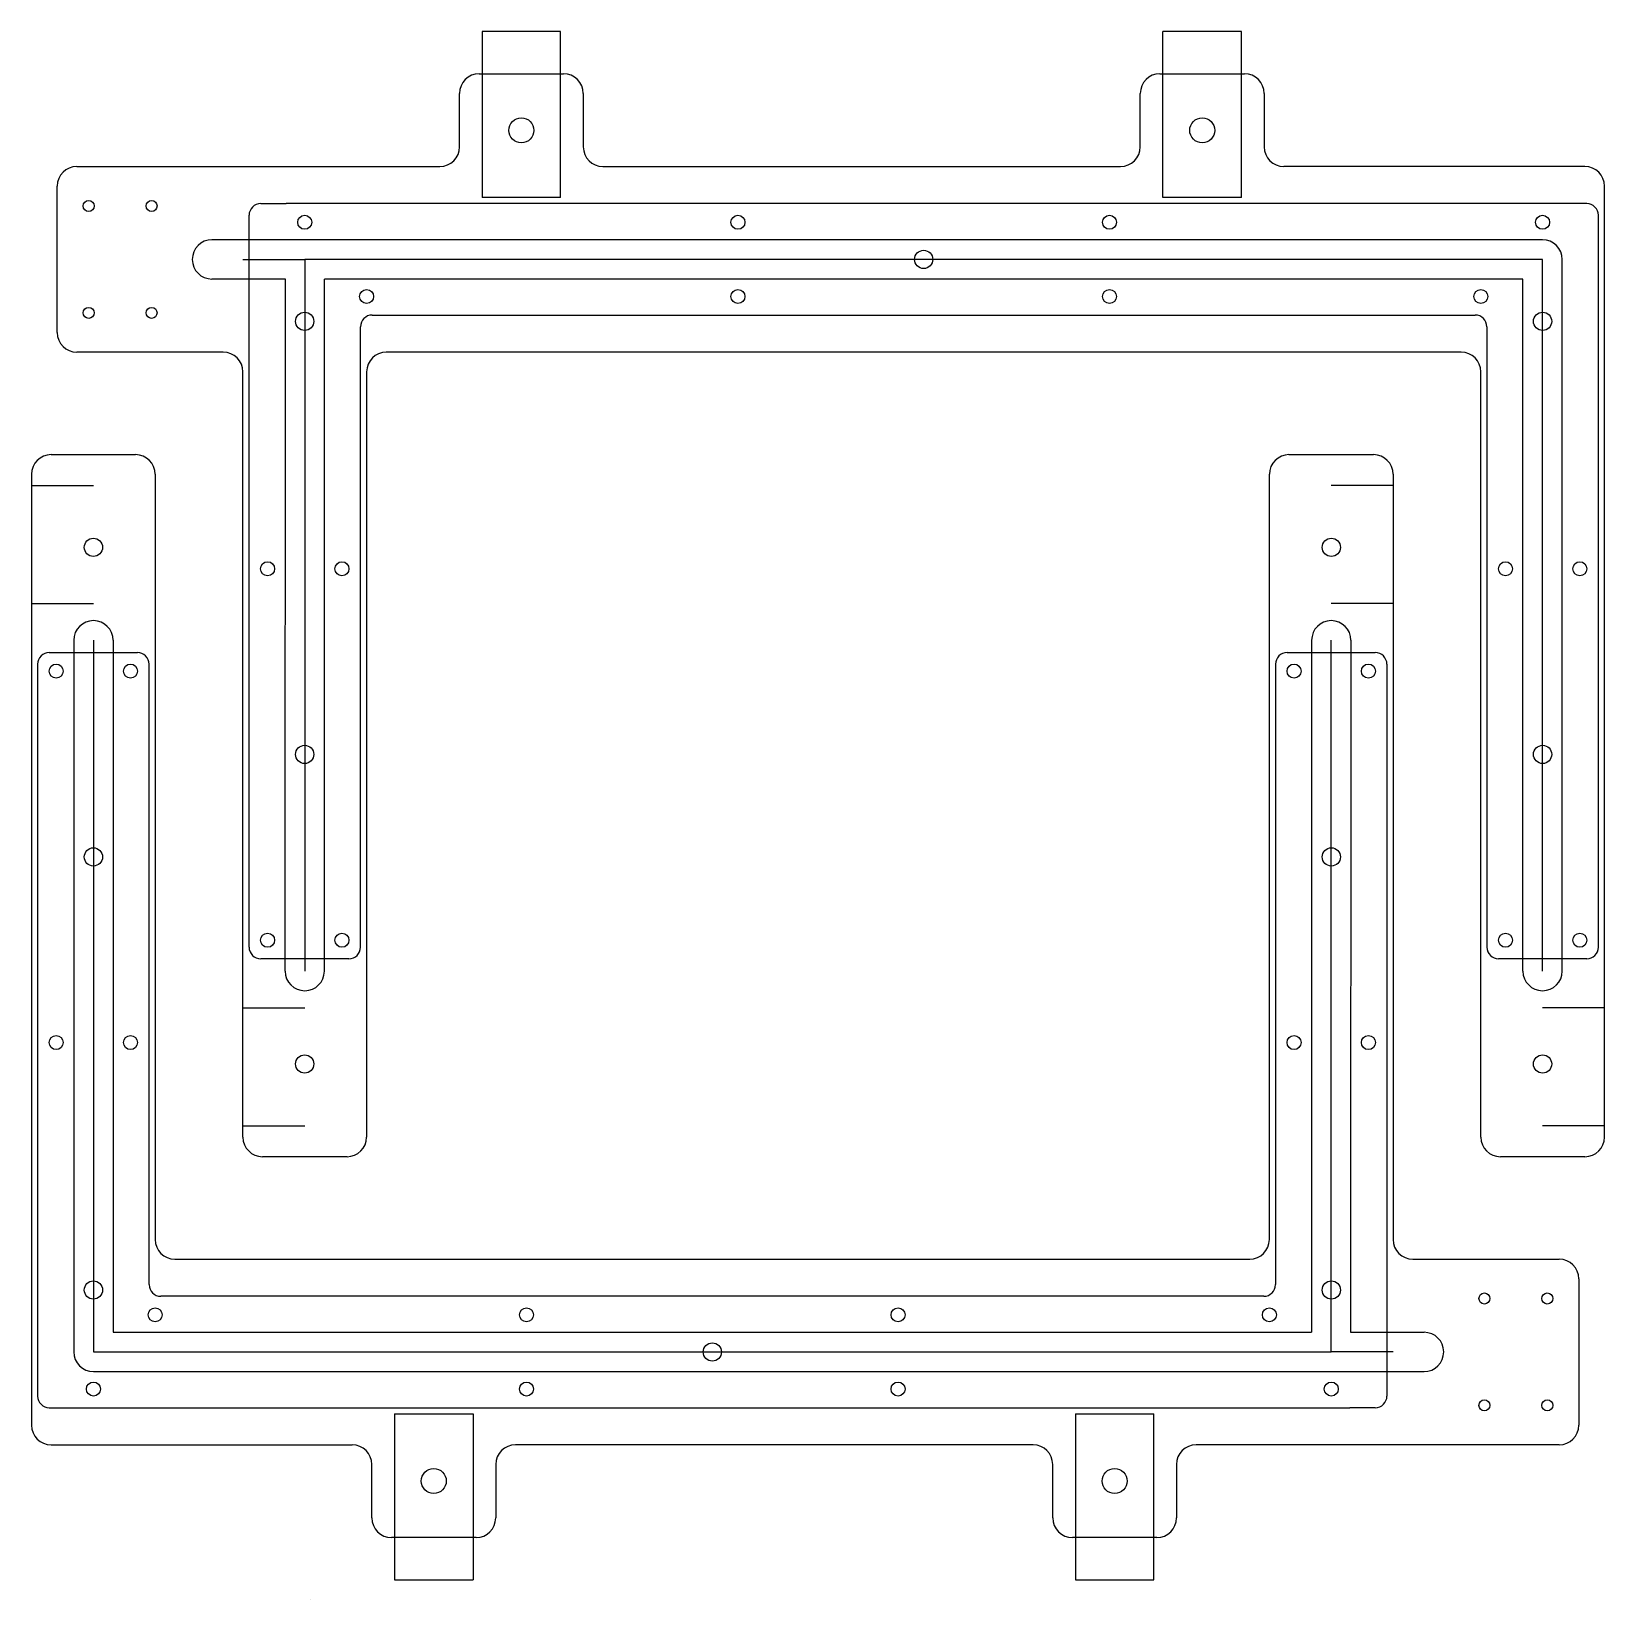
# Model space of a CAD drawing. Extents: x 0.2 to 10.2, y 0 to 10.
import ezdxf

# ---------------------------------------------------------------- set-up
doc = ezdxf.new("R2010")
doc.units = 0
for name, color, linetype in [('bounding_box', 9, 'CONTINUOUS'), ('cable_slot_boundary', 4, 'CONTINUOUS'), ('cable_slot_center', 4, 'CONTINUOUS'), ('cover_plate_boundary', 200, 'CONTINUOUS'), ('drill_10-32_tap', 161, 'CONTINUOUS'), ('drill_2-56_tap', 6, 'CONTINUOUS'), ('drill_4-40_tap', 2, 'CONTINUOUS'), ('drill_4-40_thru', 113, 'CONTINUOUS'), ('outer_boundary', 3, 'CONTINUOUS'), ('sensor_mount_lines', 5, 'CONTINUOUS'), ('tube_clamp_pocket_left_0', 40, 'CONTINUOUS'), ('tube_clamp_pocket_left_1', 233, 'CONTINUOUS'), ('tube_clamp_pocket_right_0', 32, 'CONTINUOUS'), ('tube_clamp_pocket_right_1', 180, 'CONTINUOUS')]:
    doc.layers.add(name, color=color, linetype=linetype)

msp = doc.modelspace()

# ---------------------------------------------------------------- linework, layer by layer
at = {"layer": 'bounding_box'}
msp.add_line((1.969, 0), (1.969, 0), dxfattribs=at)
at = {"layer": 'cable_slot_boundary'}
for p, q in [((1.81, 8.65), (1.345, 8.65)), ((9.809, 8.65), (1.81, 8.65)), ((9.934, 3.998), (9.934, 8.525)), ((1.812, 8.4), (1.345, 8.4)), ((1.81, 3.998), (1.812, 8.4)), ((9.684, 8.4), (2.06, 8.4)), ((2.06, 3.998), (2.06, 8.4)), ((9.684, 3.998), (9.684, 8.4)), ((0.466, 6.102), (0.466, 1.575)), ((0.716, 6.102), (0.716, 1.7)), ((8.34, 6.102), (8.34, 1.7)), ((8.59, 6.102), (8.588, 1.7)), ((0.716, 1.7), (8.34, 1.7)), ((8.588, 1.7), (9.055, 1.7)), ((0.591, 1.45), (8.59, 1.45)), ((8.59, 1.45), (9.055, 1.45))]:
    msp.add_line(p, q, dxfattribs=at)
at = {"layer": 'cable_slot_boundary', "color": 4, "linetype": 'CONTINUOUS'}
for centre, start, end in [((1.345, 8.525), 90, 270), ((0.591, 6.102), 0, 180), ((8.465, 6.102), 0, 180), ((1.935, 3.998), 180, 360), ((9.809, 3.998), 180, 360), ((9.055, 1.575), 270, 90)]:
    msp.add_arc(centre, 0.125, start, end, dxfattribs=at)
at = {"layer": 'cable_slot_boundary'}
for centre, start, end in [((9.809, 8.525), 360, 90), ((0.591, 1.575), 180, 270)]:
    msp.add_arc(centre, 0.125, start, end, dxfattribs=at)
at = {"layer": 'cable_slot_center'}
for p, q in [((1.542, 8.525), (1.935, 8.525)), ((1.935, 8.525), (1.935, 8.525)), ((9.809, 8.525), (1.935, 8.525)), ((1.935, 8.525), (1.935, 3.998)), ((9.809, 3.998), (9.809, 8.525)), ((0.591, 6.102), (0.591, 1.575)), ((8.465, 1.575), (8.465, 6.102)), ((0.591, 1.575), (8.465, 1.575)), ((8.465, 1.575), (8.465, 1.575)), ((8.858, 1.575), (8.465, 1.575))]:
    msp.add_line(p, q, dxfattribs=at)
at = {"layer": 'cover_plate_boundary'}
for p, q in [((1.581, 4.15), (1.581, 8.806)), ((1.655, 8.88), (1.817, 8.88)), ((10.09, 8.88), (1.817, 8.88)), ((10.164, 4.15), (10.164, 8.806)), ((2.364, 8.171), (9.381, 8.171)), ((2.29, 4.15), (2.29, 8.097)), ((9.455, 8.097), (9.455, 4.15)), ((0.31, 6.024), (0.871, 6.024)), ((8.184, 6.024), (8.745, 6.024)), ((0.236, 5.95), (0.236, 1.294)), ((0.945, 2.003), (0.945, 5.95)), ((8.11, 5.95), (8.11, 2.003)), ((8.819, 5.95), (8.819, 1.294)), ((2.216, 4.076), (1.655, 4.076)), ((10.09, 4.076), (9.529, 4.076)), ((8.036, 1.929), (1.019, 1.929)), ((0.31, 1.22), (8.583, 1.22)), ((8.745, 1.22), (8.583, 1.22))]:
    msp.add_line(p, q, dxfattribs=at)
for centre, start, end in [((1.655, 8.806), 90, 180), ((10.09, 8.806), 360, 90), ((2.364, 8.097), 90, 180), ((9.381, 8.097), 360, 90), ((0.31, 5.95), 90, 180), ((0.871, 5.95), 0, 90), ((8.184, 5.95), 90, 180), ((8.745, 5.95), 0, 90), ((1.655, 4.15), 180, 270), ((2.216, 4.15), 270, 360), ((9.529, 4.15), 180, 270), ((10.09, 4.15), 270, 360), ((1.019, 2.003), 180, 270), ((8.036, 2.003), 270, 360), ((0.31, 1.294), 180, 270), ((8.745, 1.294), 270, 0)]:
    msp.add_arc(centre, 0.0738, start, end, dxfattribs=at)
at = {"layer": 'drill_10-32_tap'}
for centre in [(3.313, 9.346), (7.644, 9.346), (2.756, 0.754), (7.087, 0.754)]:
    msp.add_circle(centre, 0.0795, dxfattribs=at)
at = {"layer": 'drill_2-56_tap'}
for centre in [(0.561, 8.865), (0.961, 8.865), (0.561, 8.185), (0.961, 8.185), (9.439, 1.915), (9.839, 1.915), (9.439, 1.235), (9.839, 1.235)]:
    msp.add_circle(centre, 0.035, dxfattribs=at)
at = {"layer": 'drill_4-40_tap'}
for centre in [(1.935, 8.761), (4.691, 8.761), (7.054, 8.761), (9.809, 8.761), (2.329, 8.289), (4.691, 8.289), (7.054, 8.289), (9.416, 8.289), (1.699, 6.557), (2.172, 6.557), (9.573, 6.557), (10.046, 6.557), (0.354, 5.906), (0.827, 5.906), (8.228, 5.906), (8.701, 5.906), (1.699, 4.194), (2.172, 4.194), (9.573, 4.194), (10.046, 4.194), (0.354, 3.543), (0.827, 3.543), (8.228, 3.543), (8.701, 3.543), (0.984, 1.811), (3.346, 1.811), (5.709, 1.811), (8.071, 1.811), (0.591, 1.339), (3.346, 1.339), (5.709, 1.339), (8.465, 1.339)]:
    msp.add_circle(centre, 0.0445, dxfattribs=at)
at = {"layer": 'drill_4-40_thru'}
for centre in [(5.872, 8.525), (1.935, 8.131), (9.809, 8.131), (0.591, 6.693), (8.465, 6.693), (1.935, 5.376), (9.809, 5.376), (0.591, 4.724), (8.465, 4.724), (1.935, 3.407), (9.809, 3.407), (0.591, 1.969), (8.465, 1.969), (4.528, 1.575)]:
    msp.add_circle(centre, 0.058, dxfattribs=at)
at = {"layer": 'outer_boundary'}
for p, q in [((3.045, 9.706), (3.582, 9.706)), ((7.375, 9.706), (7.913, 9.706)), ((2.92, 9.241), (2.92, 9.581)), ((3.707, 9.581), (3.707, 9.241)), ((7.25, 9.241), (7.25, 9.581)), ((8.038, 9.581), (8.038, 9.241)), ((0.486, 9.116), (2.795, 9.116)), ((3.832, 9.116), (7.125, 9.116)), ((10.078, 9.116), (8.163, 9.116)), ((0.361, 8.06), (0.361, 8.991)), ((10.203, 2.942), (10.203, 8.991)), ((1.417, 7.935), (0.486, 7.935)), ((9.291, 7.935), (2.454, 7.935)), ((1.542, 2.942), (1.542, 7.81)), ((2.329, 7.81), (2.329, 2.942)), ((9.416, 2.942), (9.416, 7.81)), ((0.322, 7.283), (0.859, 7.283)), ((8.196, 7.283), (8.733, 7.283)), ((0.197, 7.158), (0.197, 1.109)), ((0.984, 7.158), (0.984, 2.29)), ((8.071, 2.29), (8.071, 7.158)), ((8.858, 7.158), (8.858, 2.29)), ((2.204, 2.817), (1.667, 2.817)), ((10.078, 2.817), (9.541, 2.817)), ((1.109, 2.165), (7.946, 2.165)), ((8.983, 2.165), (9.914, 2.165)), ((10.039, 2.04), (10.039, 1.109)), ((0.322, 0.984), (2.237, 0.984)), ((6.568, 0.984), (3.275, 0.984)), ((9.914, 0.984), (7.605, 0.984)), ((2.362, 0.519), (2.362, 0.859)), ((3.15, 0.859), (3.15, 0.519)), ((6.693, 0.519), (6.693, 0.859)), ((7.48, 0.859), (7.48, 0.519)), ((3.025, 0.394), (2.487, 0.394)), ((7.355, 0.394), (6.818, 0.394))]:
    msp.add_line(p, q, dxfattribs=at)
for centre, start, end in [((3.045, 9.581), 90, 180), ((3.582, 9.581), 360, 90), ((7.375, 9.581), 90, 180), ((7.913, 9.581), 360, 90), ((2.795, 9.241), 270, 360), ((3.832, 9.241), 180, 270), ((7.125, 9.241), 270, 360), ((8.163, 9.241), 180, 270), ((0.486, 8.991), 90, 180), ((10.078, 8.991), 360, 90), ((0.486, 8.06), 180, 270), ((1.417, 7.81), 360, 90), ((2.454, 7.81), 90, 180), ((9.291, 7.81), 360, 90), ((0.322, 7.158), 90, 180), ((0.859, 7.158), 0, 90), ((8.196, 7.158), 90, 180), ((8.733, 7.158), 0, 90), ((1.667, 2.942), 180, 270), ((2.204, 2.942), 270, 360), ((9.541, 2.942), 180, 270), ((10.078, 2.942), 270, 360), ((1.109, 2.29), 180, 270), ((7.946, 2.29), 270, 0), ((8.983, 2.29), 180, 270), ((9.914, 2.04), 0, 90), ((0.322, 1.109), 180, 270), ((9.914, 1.109), 270, 0), ((2.237, 0.859), 0, 90), ((3.275, 0.859), 90, 180), ((6.568, 0.859), 0, 90), ((7.605, 0.859), 90, 180), ((2.487, 0.519), 180, 270), ((3.025, 0.519), 270, 0), ((6.818, 0.519), 180, 270), ((7.355, 0.519), 270, 0)]:
    msp.add_arc(centre, 0.125, start, end, dxfattribs=at)
at = {"layer": 'sensor_mount_lines'}
for p, q in [((0.197, 7.087), (0.591, 7.087)), ((8.858, 7.087), (8.465, 7.087)), ((0.197, 6.337), (0.591, 6.337)), ((8.858, 6.337), (8.465, 6.337)), ((1.542, 3.763), (1.935, 3.763)), ((10.203, 3.763), (9.809, 3.763)), ((1.542, 3.013), (1.935, 3.013)), ((10.203, 3.013), (9.809, 3.013))]:
    msp.add_line(p, q, dxfattribs=at)
at = {"layer": 'tube_clamp_pocket_left_0'}
for p, q in [((2.506, 1.181), (3.006, 1.181)), ((2.506, 1.181), (2.506, 0.125)), ((3.006, 1.181), (3.006, 0.125)), ((2.506, 0.125), (3.006, 0.125))]:
    msp.add_line(p, q, dxfattribs=at)
at = {"layer": 'tube_clamp_pocket_left_1'}
for p, q in [((3.563, 9.975), (3.063, 9.975)), ((3.063, 9.975), (3.063, 8.919)), ((3.563, 8.919), (3.563, 9.975)), ((3.563, 8.919), (3.063, 8.919))]:
    msp.add_line(p, q, dxfattribs=at)
at = {"layer": 'tube_clamp_pocket_right_0'}
for p, q in [((6.837, 1.181), (7.337, 1.181)), ((6.837, 1.181), (6.837, 0.125)), ((7.337, 0.125), (7.337, 1.181)), ((6.837, 0.125), (7.337, 0.125))]:
    msp.add_line(p, q, dxfattribs=at)
at = {"layer": 'tube_clamp_pocket_right_1'}
for p, q in [((7.394, 8.919), (7.394, 9.975)), ((7.894, 9.975), (7.394, 9.975)), ((7.894, 8.919), (7.894, 9.975)), ((7.894, 8.919), (7.394, 8.919))]:
    msp.add_line(p, q, dxfattribs=at)

doc.saveas('drawing.dxf')
